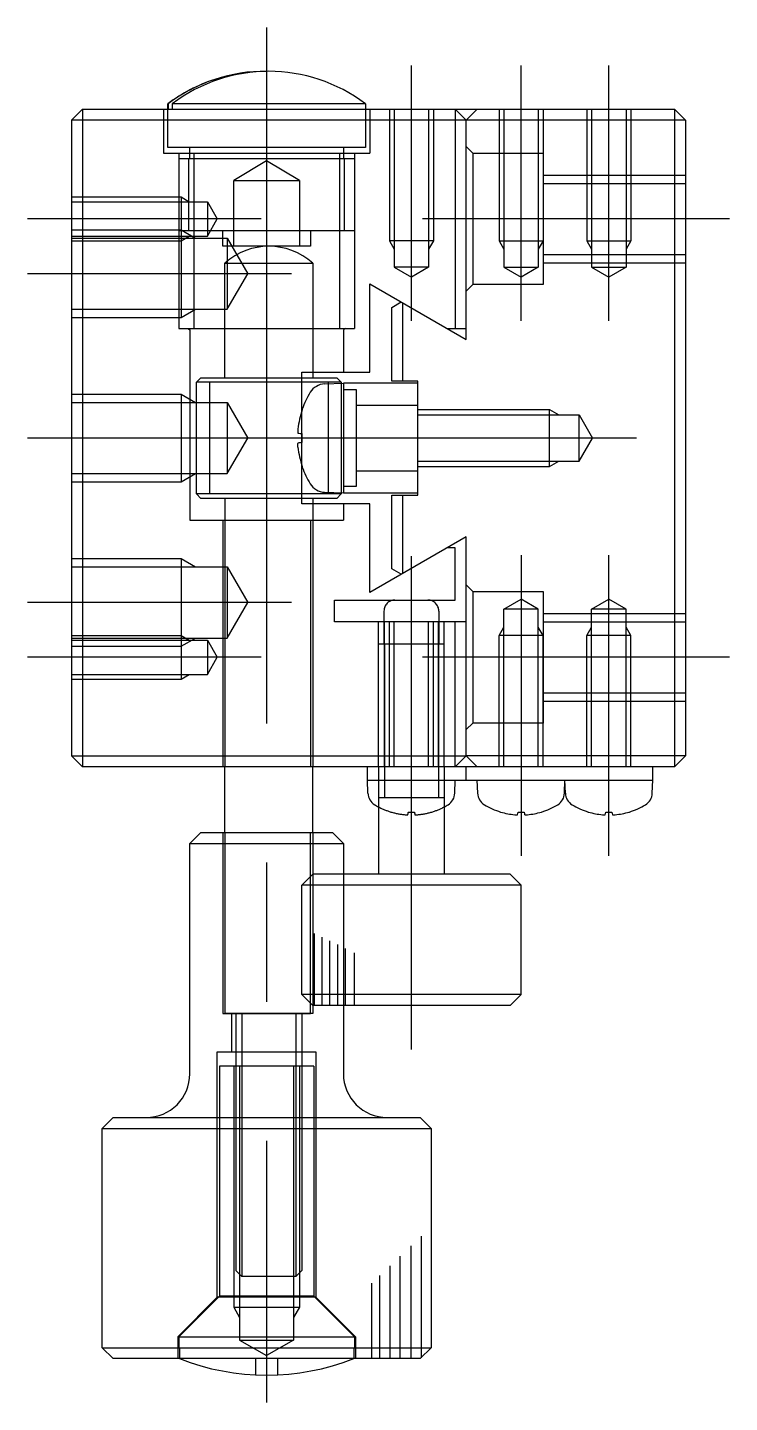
# Model space of a CAD drawing. Extents: x 1 to 398, y 0 to 247.
# Drawn here: x 365.7 to 397.7, y 128.4 to 191.1 of the extents above; entities that cross this region are included whole.
import ezdxf

# ---------------------------------------------------------------- set-up
doc = ezdxf.new("R2010")
doc.units = 0
doc.linetypes.add('CENTER', pattern=[50.8, 31.75, -6.35, 6.35, -6.35])
doc.linetypes.add('DASHED', pattern=[19.05, 12.7, -6.35])
doc.layers.get('0').update_dxf_attribs({"linetype": 'CONTINUOUS'})
doc.layers.add('CENTER', color=1, linetype='CENTER')

msp = doc.modelspace()

# ---------------------------------------------------------------- linework, layer by layer
at = {"color": 7, "linetype": 'CONTINUOUS'}
for p, q in [((372.083, 187.663), (372.096, 187.663)), ((372.083, 187.413), (372.083, 187.663)), ((372.096, 187.663), (372.096, 187.413)), ((381.083, 187.663), (372.281, 187.663)), ((372.281, 187.663), (372.281, 187.413)), ((381.083, 187.663), (381.083, 187.413)), ((368.183, 187.413), (367.683, 186.913)), ((368.183, 187.413), (395.183, 187.413)), ((368.183, 187.413), (368.183, 157.413)), ((385.683, 186.913), (385.183, 187.413)), ((385.183, 187.413), (385.183, 177.413)), ((385.683, 186.913), (386.183, 187.413)), ((395.183, 187.413), (395.683, 186.913)), ((395.183, 187.413), (395.183, 157.413)), ((367.683, 186.913), (367.683, 157.913)), ((385.683, 186.913), (367.683, 186.913)), ((385.683, 176.913), (385.683, 186.913)), ((395.683, 186.913), (385.683, 186.913)), ((395.683, 186.913), (395.683, 157.913)), ((381.283, 175.413), (381.283, 179.453)), ((381.283, 179.453), (385.683, 176.913)), ((382.283, 178.376), (382.716, 178.626)), ((382.283, 175.013), (382.283, 178.376)), ((382.783, 178.587), (382.783, 175.013)), ((384.817, 177.413), (385.683, 177.413)), ((378.183, 169.413), (378.183, 175.413)), ((378.183, 175.413), (381.283, 175.413)), ((378.183, 175.163), (379.783, 175.163)), ((378.683, 175.413), (378.683, 175.163)), ((379.783, 175.163), (379.983, 174.963)), ((379.983, 174.963), (378.183, 174.963)), ((379.226, 174.883), (380.083, 174.913)), ((379.384, 174.963), (379.384, 169.863)), ((379.983, 174.963), (379.983, 169.863)), ((383.483, 174.913), (380.083, 174.913)), ((380.083, 174.913), (380.083, 169.913)), ((383.483, 175.013), (382.283, 175.013)), ((383.483, 169.813), (383.483, 175.013)), ((378.203, 173.706), (378.203, 173.706)), ((378.004, 172.725), (378.003, 172.718)), ((378.003, 172.718), (378.003, 172.711)), ((378.003, 172.711), (378.003, 172.704)), ((378.003, 172.704), (378.003, 172.698)), ((378.003, 172.698), (378.003, 172.692)), ((378.003, 172.692), (378.003, 172.687)), ((378.003, 172.687), (378.003, 172.681)), ((378.003, 172.681), (378.004, 172.676)), ((378.005, 172.748), (378.004, 172.74)), ((378.004, 172.74), (378.004, 172.732)), ((378.004, 172.732), (378.004, 172.725)), ((378.004, 172.676), (378.004, 172.671)), ((378.004, 172.671), (378.004, 172.667)), ((378.004, 172.667), (378.005, 172.663)), ((378.006, 172.773), (378.005, 172.756)), ((378.005, 172.756), (378.005, 172.748)), ((378.005, 172.663), (378.005, 172.659)), ((378.007, 172.79), (378.006, 172.773)), ((378.009, 172.807), (378.007, 172.79)), ((378.011, 172.824), (378.009, 172.807)), ((378.203, 172.216), (378.203, 172.609)), ((378.003, 172.144), (378.004, 172.149)), ((378.003, 172.139), (378.003, 172.144)), ((378.003, 172.133), (378.003, 172.139)), ((378.003, 172.127), (378.003, 172.133)), ((378.003, 172.121), (378.003, 172.127)), ((378.003, 172.115), (378.003, 172.121)), ((378.003, 172.108), (378.003, 172.115)), ((378.004, 172.101), (378.003, 172.108)), ((378.004, 172.159), (378.005, 172.163)), ((378.004, 172.154), (378.004, 172.159)), ((378.004, 172.149), (378.004, 172.154)), ((378.004, 172.093), (378.004, 172.101)), ((378.004, 172.086), (378.004, 172.093)), ((378.005, 172.078), (378.004, 172.086)), ((378.005, 172.163), (378.005, 172.166)), ((378.005, 172.07), (378.005, 172.078)), ((378.006, 172.053), (378.005, 172.07)), ((378.007, 172.036), (378.006, 172.053)), ((378.009, 172.019), (378.007, 172.036)), ((378.011, 172.002), (378.009, 172.019)), ((378.203, 171.119), (378.203, 171.119)), ((379.983, 169.863), (378.183, 169.863)), ((379.783, 169.663), (378.183, 169.663)), ((381.283, 169.413), (378.183, 169.413)), ((378.683, 169.663), (378.683, 169.413)), ((379.226, 169.943), (380.083, 169.913)), ((379.983, 169.863), (379.783, 169.663)), ((380.083, 169.913), (383.483, 169.913)), ((381.283, 165.372), (381.283, 169.413)), ((382.283, 166.45), (382.283, 169.813)), ((382.283, 169.813), (383.483, 169.813)), ((382.783, 169.813), (382.783, 166.238)), ((385.683, 167.913), (381.283, 165.372)), ((385.683, 157.913), (385.683, 167.913)), ((385.183, 167.413), (384.817, 167.413)), ((385.183, 165.022), (385.183, 167.413)), ((382.716, 166.2), (382.283, 166.45)), ((379.683, 164.022), (379.683, 165.022)), ((379.683, 165.022), (385.183, 165.022)), ((385.683, 164.022), (379.683, 164.022)), ((385.183, 157.413), (385.183, 164.022)), ((367.683, 157.913), (368.183, 157.413)), ((367.683, 157.913), (385.683, 157.913)), ((385.183, 157.413), (385.683, 157.913)), ((386.183, 157.413), (385.683, 157.913)), ((395.683, 157.913), (385.683, 157.913)), ((395.683, 157.913), (395.183, 157.413)), ((395.183, 157.413), (368.183, 157.413)), ((374.683, 154.413), (374.683, 157.413)), ((378.683, 154.413), (378.683, 157.413)), ((381.183, 156.813), (381.183, 157.413)), ((381.953, 157.413), (381.953, 156.022)), ((384.412, 157.413), (384.412, 156.022)), ((385.683, 156.813), (385.683, 157.413)), ((394.183, 156.813), (394.183, 157.413)), ((381.183, 156.813), (394.183, 156.813)), ((381.204, 156.209), (381.183, 156.813)), ((385.162, 156.209), (385.183, 156.813)), ((386.204, 156.209), (386.183, 156.813)), ((390.162, 156.209), (390.183, 156.813)), ((390.204, 156.209), (390.183, 156.813)), ((394.162, 156.209), (394.183, 156.813)), ((381.683, 156.022), (384.683, 156.022)), ((381.683, 156.022), (381.683, 152.522)), ((384.683, 156.022), (384.683, 152.522)), ((387.266, 155.35), (387.264, 155.35)), ((388.044, 155.35), (388.321, 155.35)), ((389.1, 155.35), (389.101, 155.35)), ((391.266, 155.35), (391.264, 155.35)), ((392.044, 155.35), (392.321, 155.35)), ((393.1, 155.35), (393.101, 155.35)), ((373.083, 153.913), (373.583, 154.413)), ((373.583, 154.413), (379.583, 154.413)), ((379.583, 154.413), (380.083, 153.913)), ((373.083, 143.413), (373.083, 153.913)), ((373.083, 153.913), (380.083, 153.913)), ((380.083, 153.913), (380.083, 152.522)), ((378.683, 152.522), (378.183, 152.022)), ((387.683, 152.522), (378.683, 152.522)), ((387.683, 152.522), (388.183, 152.022)), ((388.183, 152.022), (378.183, 152.022)), ((378.183, 147.022), (378.183, 152.022)), ((388.183, 147.022), (388.183, 152.022)), ((388.183, 147.022), (378.183, 147.022)), ((378.683, 146.522), (378.183, 147.022)), ((387.683, 146.522), (388.183, 147.022)), ((387.683, 146.522), (378.683, 146.522)), ((380.083, 146.522), (380.083, 143.413)), ((369.083, 140.913), (369.583, 141.413)), ((369.583, 141.413), (371.083, 141.413)), ((371.083, 141.413), (382.083, 141.413)), ((382.083, 141.413), (383.583, 141.413)), ((383.583, 141.413), (384.083, 140.913)), ((369.083, 130.913), (369.083, 140.913)), ((369.083, 140.913), (384.083, 140.913)), ((384.083, 140.913), (384.083, 130.913)), ((369.583, 130.413), (369.083, 130.913)), ((369.083, 130.913), (384.083, 130.913)), ((384.083, 130.913), (383.583, 130.413)), ((383.583, 130.413), (369.583, 130.413)), ((376.083, 130.413), (376.083, 129.674)), ((377.083, 130.413), (377.083, 129.674))]:
    msp.add_line(p, q, dxfattribs=at)
at = {"color": 3, "linetype": 'DASHED'}
for p, q in [((371.883, 187.413), (371.883, 185.413)), ((372.083, 185.663), (372.083, 187.413)), ((381.083, 187.413), (381.083, 185.663)), ((381.283, 187.413), (381.283, 185.413)), ((382.183, 187.413), (382.183, 181.413)), ((382.399, 187.413), (382.399, 180.213)), ((383.966, 187.413), (383.966, 180.213)), ((384.183, 187.413), (384.183, 181.413)), ((387.183, 187.413), (387.183, 181.413)), ((387.399, 187.413), (387.399, 180.213)), ((388.966, 187.413), (388.966, 180.213)), ((389.183, 187.413), (389.183, 181.413)), ((391.183, 187.413), (391.183, 181.413)), ((391.399, 187.413), (391.399, 180.213)), ((392.966, 187.413), (392.966, 180.213)), ((393.183, 187.413), (393.183, 181.413)), ((385.683, 185.713), (385.983, 185.413)), ((371.883, 185.413), (381.283, 185.413)), ((381.083, 185.663), (372.083, 185.663)), ((372.583, 185.413), (372.583, 177.413)), ((372.583, 185.163), (380.583, 185.163)), ((373.037, 181.863), (373.037, 185.163)), ((373.083, 185.163), (373.083, 185.663)), ((373.259, 185.413), (373.259, 177.413)), ((376.583, 185.064), (375.083, 184.163)), ((378.083, 184.163), (376.583, 185.064)), ((379.906, 185.413), (379.906, 177.413)), ((380.083, 185.663), (380.083, 185.163)), ((380.128, 181.863), (380.128, 185.163)), ((380.583, 185.413), (380.583, 177.413)), ((385.983, 185.413), (385.983, 179.413)), ((385.983, 185.413), (389.183, 185.413)), ((389.183, 185.413), (389.183, 179.413)), ((375.083, 181.163), (375.083, 184.163)), ((375.083, 184.163), (378.083, 184.163)), ((378.083, 184.163), (378.083, 181.163)), ((389.183, 184.413), (395.683, 184.413)), ((389.183, 184.034), (395.683, 184.034)), ((367.683, 183.413), (372.683, 183.413)), ((367.683, 183.196), (373.883, 183.196)), ((372.683, 183.413), (373.058, 183.196)), ((372.683, 183.413), (372.683, 181.413)), ((373.883, 183.196), (373.883, 181.629)), ((373.883, 183.196), (374.335, 182.413)), ((373.883, 181.629), (374.335, 182.413)), ((367.683, 181.913), (372.683, 181.913)), ((367.683, 181.629), (373.883, 181.629)), ((367.683, 181.534), (374.783, 181.534)), ((367.683, 181.413), (372.683, 181.413)), ((380.583, 181.863), (372.583, 181.863)), ((372.683, 181.913), (372.683, 177.913)), ((372.683, 181.913), (373.339, 181.534)), ((372.683, 181.413), (373.058, 181.629)), ((374.583, 181.163), (374.583, 181.863)), ((374.783, 181.534), (374.783, 178.292)), ((374.783, 181.534), (375.719, 179.913)), ((378.583, 181.863), (378.583, 181.163)), ((382.183, 181.413), (382.399, 181.038)), ((384.183, 181.413), (382.183, 181.413)), ((384.183, 181.413), (383.966, 181.038)), ((387.183, 181.413), (387.399, 181.038)), ((387.183, 181.413), (389.183, 181.413)), ((389.183, 181.413), (388.966, 181.038)), ((391.183, 181.413), (391.399, 181.038)), ((391.183, 181.413), (393.183, 181.413)), ((393.183, 181.413), (392.966, 181.038)), ((376.583, 181.163), (374.583, 181.163)), ((378.583, 181.163), (376.583, 181.163)), ((389.183, 180.792), (395.683, 180.792)), ((374.683, 175.163), (374.683, 180.399)), ((374.683, 180.399), (378.683, 180.399)), ((378.683, 180.399), (378.683, 175.413)), ((383.966, 180.213), (382.399, 180.213)), ((382.399, 180.213), (383.183, 179.76)), ((383.966, 180.213), (383.183, 179.76)), ((387.399, 180.213), (388.966, 180.213)), ((387.399, 180.213), (388.183, 179.76)), ((388.966, 180.213), (388.183, 179.76)), ((389.183, 180.413), (395.683, 180.413)), ((391.399, 180.213), (392.966, 180.213)), ((391.399, 180.213), (392.183, 179.76)), ((392.966, 180.213), (392.183, 179.76)), ((374.783, 178.292), (375.719, 179.913)), ((385.983, 179.413), (385.683, 179.113)), ((389.183, 179.413), (385.983, 179.413)), ((367.683, 178.292), (374.783, 178.292)), ((372.683, 177.913), (373.339, 178.292)), ((367.683, 177.913), (372.683, 177.913)), ((372.583, 177.413), (380.583, 177.413)), ((372.989, 177.413), (373.083, 177.356)), ((373.083, 177.356), (373.083, 168.663)), ((380.177, 177.413), (380.083, 177.356)), ((380.083, 177.356), (380.083, 175.413)), ((373.383, 174.963), (373.583, 175.163)), ((373.583, 175.163), (378.183, 175.163)), ((367.683, 174.413), (372.683, 174.413)), ((372.683, 174.413), (372.683, 170.413)), ((372.683, 174.413), (373.339, 174.034)), ((373.383, 169.863), (373.383, 174.963)), ((378.183, 174.963), (373.383, 174.963)), ((373.982, 174.963), (373.982, 169.863)), ((380.683, 174.613), (380.083, 174.613)), ((380.683, 170.213), (380.683, 174.613)), ((367.683, 174.034), (374.783, 174.034)), ((374.783, 174.034), (374.783, 170.792)), ((374.783, 174.034), (375.719, 172.413)), ((380.683, 173.913), (383.483, 173.913)), ((383.483, 173.713), (389.483, 173.713)), ((383.483, 173.469), (390.833, 173.469)), ((389.483, 171.113), (389.483, 173.713)), ((389.483, 173.713), (389.905, 173.469)), ((390.833, 171.356), (390.833, 173.469)), ((390.833, 173.469), (391.443, 172.413)), ((374.783, 170.792), (375.719, 172.413)), ((390.833, 171.356), (391.443, 172.413)), ((383.483, 171.356), (390.833, 171.356)), ((389.483, 171.113), (389.905, 171.356)), ((367.683, 170.792), (374.783, 170.792)), ((372.683, 170.413), (373.339, 170.792)), ((380.683, 170.913), (383.483, 170.913)), ((383.483, 171.113), (389.483, 171.113)), ((367.683, 170.413), (372.683, 170.413)), ((380.083, 170.213), (380.683, 170.213)), ((373.583, 169.663), (373.383, 169.863)), ((378.183, 169.863), (373.383, 169.863)), ((378.183, 169.663), (373.583, 169.663)), ((374.683, 169.663), (374.683, 157.413)), ((378.683, 169.413), (378.683, 157.413)), ((380.083, 169.413), (380.083, 168.663)), ((373.083, 168.663), (380.083, 168.663)), ((374.583, 168.663), (374.583, 157.413)), ((378.583, 168.663), (378.583, 157.413)), ((367.683, 166.913), (372.683, 166.913)), ((372.683, 166.913), (372.683, 162.913)), ((372.683, 166.913), (373.339, 166.534)), ((367.683, 166.534), (374.783, 166.534)), ((374.783, 166.534), (374.783, 163.292)), ((374.783, 166.534), (375.719, 164.913)), ((385.683, 165.713), (385.983, 165.413)), ((385.983, 165.413), (389.183, 165.413)), ((385.983, 165.413), (385.983, 159.413)), ((387.399, 164.613), (388.183, 165.065)), ((388.966, 164.613), (388.183, 165.065)), ((389.183, 165.413), (389.183, 159.413)), ((391.399, 164.613), (392.183, 165.065)), ((392.966, 164.613), (392.183, 165.065)), ((374.783, 163.292), (375.719, 164.913)), ((381.933, 164.522), (381.933, 163.022)), ((384.433, 164.522), (384.433, 163.022)), ((387.399, 157.413), (387.399, 164.613)), ((388.966, 164.613), (387.399, 164.613)), ((388.966, 157.413), (388.966, 164.613)), ((389.183, 164.413), (395.683, 164.413)), ((391.399, 157.413), (391.399, 164.613)), ((392.966, 164.613), (391.399, 164.613)), ((392.966, 157.413), (392.966, 164.613)), ((381.683, 157.413), (381.683, 164.022)), ((381.953, 157.413), (381.953, 164.022)), ((382.183, 157.413), (382.183, 164.022)), ((382.399, 157.413), (382.399, 164.022)), ((383.966, 157.413), (383.966, 164.022)), ((384.183, 157.413), (384.183, 164.022)), ((384.412, 157.413), (384.412, 164.022)), ((384.683, 157.413), (384.683, 164.022)), ((387.183, 163.413), (387.399, 163.788)), ((389.183, 163.413), (388.966, 163.788)), ((389.183, 164.034), (395.683, 164.034)), ((391.183, 163.413), (391.399, 163.788)), ((393.183, 163.413), (392.966, 163.788)), ((367.683, 163.413), (372.683, 163.413)), ((367.683, 163.292), (374.783, 163.292)), ((367.683, 163.196), (373.883, 163.196)), ((372.683, 163.413), (373.058, 163.196)), ((372.683, 163.413), (372.683, 161.413)), ((372.683, 162.913), (373.339, 163.292)), ((373.883, 163.196), (373.883, 161.629)), ((373.883, 163.196), (374.335, 162.413)), ((387.183, 157.413), (387.183, 163.413)), ((389.183, 163.413), (387.183, 163.413)), ((389.183, 157.413), (389.183, 163.413)), ((391.183, 157.413), (391.183, 163.413)), ((393.183, 163.413), (391.183, 163.413)), ((393.183, 157.413), (393.183, 163.413)), ((367.683, 162.913), (372.683, 162.913)), ((381.683, 163.022), (384.683, 163.022)), ((381.953, 163.022), (381.953, 157.413)), ((384.412, 163.022), (384.412, 157.413)), ((373.883, 161.629), (374.335, 162.413)), ((367.683, 161.629), (373.883, 161.629)), ((367.683, 161.413), (372.683, 161.413)), ((372.683, 161.413), (373.058, 161.629)), ((389.183, 160.792), (395.683, 160.792)), ((389.183, 160.413), (395.683, 160.413)), ((385.983, 159.413), (385.683, 159.113)), ((389.183, 159.413), (385.983, 159.413)), ((381.683, 156.813), (384.683, 156.813)), ((382.266, 155.35), (382.264, 155.35)), ((383.044, 155.35), (383.321, 155.35)), ((384.1, 155.35), (384.101, 155.35)), ((374.583, 154.413), (374.583, 146.163)), ((374.683, 154.413), (374.683, 146.163)), ((378.583, 146.163), (378.583, 154.413)), ((378.683, 154.413), (378.683, 146.163)), ((380.083, 152.522), (380.083, 146.522)), ((374.583, 146.163), (378.583, 146.163)), ((378.683, 146.163), (374.683, 146.163)), ((374.983, 146.163), (374.983, 144.413)), ((375.183, 146.163), (375.183, 134.433)), ((375.453, 146.163), (375.453, 134.163)), ((377.912, 146.163), (377.912, 134.163)), ((378.183, 146.163), (378.183, 144.413)), ((378.183, 146.163), (378.183, 134.433)), ((374.333, 133.213), (374.333, 144.413)), ((374.333, 144.413), (378.833, 144.413)), ((378.833, 144.413), (378.833, 133.213)), ((374.433, 143.763), (374.433, 133.263)), ((378.733, 143.763), (374.433, 143.763)), ((375.083, 143.763), (375.083, 132.763)), ((375.353, 143.763), (375.353, 131.263)), ((377.812, 143.763), (377.812, 131.263)), ((378.083, 143.763), (378.083, 132.763)), ((378.733, 143.763), (378.733, 133.263)), ((375.453, 134.163), (375.183, 134.433)), ((378.183, 134.433), (377.912, 134.163)), ((377.912, 134.163), (375.453, 134.163)), ((374.333, 133.213), (372.533, 131.413)), ((374.433, 133.263), (372.583, 131.413)), ((378.833, 133.213), (374.333, 133.213)), ((378.733, 133.263), (374.433, 133.263)), ((378.733, 133.263), (380.583, 131.413)), ((380.633, 131.413), (378.833, 133.213)), ((375.083, 132.763), (375.353, 132.294)), ((375.083, 132.763), (378.083, 132.763)), ((378.083, 132.763), (377.812, 132.294)), ((372.533, 131.413), (380.633, 131.413)), ((372.533, 131.413), (372.533, 130.413)), ((372.583, 131.413), (372.583, 130.913)), ((375.353, 131.263), (377.812, 131.263)), ((375.353, 131.263), (376.583, 130.553)), ((377.812, 131.263), (376.583, 130.553)), ((380.583, 131.413), (380.583, 130.913)), ((380.633, 131.413), (380.633, 130.413)), ((372.614, 130.913), (372.614, 130.413)), ((380.551, 130.913), (380.551, 130.413))]:
    msp.add_line(p, q, dxfattribs=at)
at = {"color": 3, "linetype": 'CONTINUOUS'}
for p, q in [((381.683, 157.413), (381.683, 156.022)), ((384.683, 157.413), (384.683, 156.022)), ((378.756, 149.814), (378.756, 146.526)), ((379.092, 149.65), (379.092, 146.526)), ((379.45, 149.476), (379.45, 146.526)), ((379.807, 149.302), (379.807, 146.526)), ((380.165, 149.128), (380.165, 146.526)), ((380.568, 148.932), (380.568, 146.526)), ((383.16, 135.557), (383.16, 130.413)), ((383.628, 135.997), (383.628, 130.458)), ((382.659, 135.085), (382.659, 130.413)), ((382.192, 134.645), (382.192, 130.413)), ((381.357, 133.858), (381.357, 130.413)), ((381.724, 134.204), (381.724, 130.413))]:
    msp.add_line(p, q, dxfattribs=at)
at = {"color": 7, "linetype": 'CONTINUOUS'}
for centre, radius, start, end in [((376.496, 181.877), 7.269, 89.26702, 127.25392), ((376.682, 181.875), 7.271, 52.74891, 127.25109), ((376.578, 181.67), 7.491, 108.36008, 126.87463), ((381.983, 172.413), 4, 148.53032, 160.70112), ((379.253, 174.083), 0.8, 92, 148.53032), ((381.996, 172.418), 4.006, 161.2477, 174.19259), ((378.289, 173.706), 0.086, 160.70112, 180), ((378.097, 172.671), 0.0925, 187.70118, 189.79727), ((378.076, 172.668), 0.0714, 189.83846, 191.10558), ((378.064, 172.665), 0.0594, 191.1053, 192.46182), ((378.049, 172.662), 0.0439, 192.36756, 195.75078), ((378.034, 172.658), 0.0279, 195.70454, 200.23627), ((378.023, 172.654), 0.0164, 200.14825, 206.58538), ((378.016, 172.65), 0.00887, 206.41175, 216.04129), ((378.013, 172.648), 0.00452, 215.77413, 230.81218), ((378.011, 172.646), 0.00246, 230.79256, 253.2439), ((378.495, 174.794), 2.204, 257.29465, 262.37076), ((378.097, 172.154), 0.0925, 170.20273, 172.29882), ((378.049, 172.163), 0.0439, 164.24922, 167.63244), ((378.064, 172.16), 0.0594, 167.53818, 168.8947), ((378.076, 172.158), 0.0714, 168.89442, 170.16154), ((378.023, 172.172), 0.0164, 153.41462, 159.85175), ((378.034, 172.168), 0.0279, 159.76373, 164.29546), ((378.016, 172.175), 0.00887, 143.95871, 153.58825), ((378.013, 172.178), 0.00452, 129.18782, 144.22587), ((378.011, 172.179), 0.00246, 106.7561, 129.20744), ((378.521, 169.906), 2.333, 97.83677, 102.63354), ((381.996, 172.407), 4.006, 185.80741, 198.7523), ((378.285, 171.119), 0.0826, 179.79953, 199.6997), ((381.983, 172.413), 4, 199.29888, 211.46968), ((379.253, 170.742), 0.8, 211.46968, 268), ((381.843, 156.231), 0.64, 182, 238.45538), ((384.522, 156.231), 0.64, 301.54462, 358), ((386.843, 156.231), 0.64, 182, 238.45538), ((389.522, 156.231), 0.64, 301.54462, 358), ((390.843, 156.231), 0.64, 182, 238.45538), ((393.522, 156.231), 0.64, 301.54462, 358), ((383.183, 158.413), 3.2, 238.45538, 242.04681), ((383.183, 158.413), 3.2, 297.95319, 301.54462), ((388.183, 158.413), 3.2, 238.45538, 252.98882), ((388.183, 158.413), 3.2, 287.01118, 301.54462), ((392.183, 158.413), 3.2, 238.45538, 252.98882), ((392.183, 158.413), 3.2, 287.01118, 301.54462), ((387.264, 155.41), 0.06, 252.98882, 270), ((388.179, 158.421), 3.204, 253.27974, 264.89641), ((388.013, 156.561), 1.336, 264.87667, 266.92949), ((387.994, 156.227), 1.002, 266.99389, 267.63853), ((387.989, 156.117), 0.892, 267.63599, 268.3187), ((387.985, 155.969), 0.744, 268.31501, 269.07425), ((387.982, 155.797), 0.572, 269.06839, 269.96386), ((387.982, 155.643), 0.417, 269.9656, 271.06886), ((387.984, 155.539), 0.314, 271.05886, 272.40016), ((387.989, 155.438), 0.212, 272.38182, 274.14423), ((387.995, 155.35), 0.125, 274.10502, 276.66118), ((388.002, 155.289), 0.0626, 276.59488, 280.69152), ((388.009, 155.255), 0.028, 280.52504, 287.40437), ((388.014, 155.237), 0.00929, 286.83199, 300.98109), ((388.018, 155.231), 0.00222, 299.56799, 335.9004), ((386.931, 155.512), 1.125, 345.49038, 351.86939), ((389.435, 155.512), 1.125, 188.13061, 194.50962), ((388.347, 155.231), 0.00222, 204.0996, 240.43201), ((388.351, 155.237), 0.00929, 239.01891, 253.16801), ((388.357, 155.255), 0.028, 252.59563, 259.47496), ((388.363, 155.289), 0.0626, 259.30848, 263.40512), ((388.371, 155.35), 0.125, 263.33882, 265.89498), ((388.377, 155.438), 0.212, 265.85577, 267.61818), ((388.381, 155.539), 0.314, 267.59984, 268.94114), ((388.383, 155.643), 0.417, 268.93114, 270.0344), ((388.383, 155.797), 0.572, 270.03614, 270.93161), ((388.38, 155.969), 0.744, 270.92575, 271.68499), ((388.376, 156.117), 0.892, 271.6813, 272.36401), ((388.372, 156.227), 1.002, 272.36147, 273.00611), ((388.353, 156.561), 1.336, 273.07051, 275.12333), ((388.187, 158.421), 3.204, 275.10359, 286.72026), ((389.101, 155.41), 0.06, 270, 287.01118), ((391.264, 155.41), 0.06, 252.98882, 270), ((392.179, 158.421), 3.204, 253.27974, 264.89641), ((392.013, 156.561), 1.336, 264.87667, 266.92949), ((391.994, 156.227), 1.002, 266.99389, 267.63853), ((391.989, 156.117), 0.892, 267.63599, 268.3187), ((391.985, 155.969), 0.744, 268.31501, 269.07425), ((391.982, 155.797), 0.572, 269.06839, 269.96386), ((391.982, 155.643), 0.417, 269.9656, 271.06886), ((391.984, 155.539), 0.314, 271.05886, 272.40016), ((391.989, 155.438), 0.212, 272.38182, 274.14423), ((391.995, 155.35), 0.125, 274.10502, 276.66118), ((392.002, 155.289), 0.0626, 276.59488, 280.69152), ((392.009, 155.255), 0.028, 280.52504, 287.40437), ((392.014, 155.237), 0.00929, 286.83199, 300.98109), ((392.018, 155.231), 0.00222, 299.56799, 335.9004), ((390.931, 155.512), 1.125, 345.49038, 351.86939), ((393.435, 155.512), 1.125, 188.13061, 194.50962), ((392.347, 155.231), 0.00222, 204.0996, 240.43201), ((392.351, 155.237), 0.00929, 239.01891, 253.16801), ((392.357, 155.255), 0.028, 252.59563, 259.47496), ((392.363, 155.289), 0.0626, 259.30848, 263.40512), ((392.371, 155.35), 0.125, 263.33882, 265.89498), ((392.377, 155.438), 0.212, 265.85577, 267.61818), ((392.381, 155.539), 0.314, 267.59984, 268.94114), ((392.383, 155.643), 0.417, 268.93114, 270.0344), ((392.383, 155.797), 0.572, 270.03614, 270.93161), ((392.38, 155.969), 0.744, 270.92575, 271.68499), ((392.376, 156.117), 0.892, 271.6813, 272.36401), ((392.372, 156.227), 1.002, 272.36147, 273.00611), ((392.353, 156.561), 1.336, 273.07051, 275.12333), ((392.187, 158.421), 3.204, 275.10359, 286.72026), ((393.101, 155.41), 0.06, 270, 287.01118), ((371.083, 143.413), 2, 270, 0), ((382.083, 143.413), 2, 180, 270), ((376.583, 140.538), 10.875, 248.59665, 291.40335)]:
    msp.add_arc(centre, radius, start, end, dxfattribs=at)
at = {"color": 3, "linetype": 'DASHED'}
for centre, radius, start, end in [((376.683, 178.163), 3, 48.18969, 131.81031), ((382.433, 164.522), 0.5, 90, 180), ((383.933, 164.522), 0.5, 360, 90), ((383.183, 158.413), 3.2, 242.04681, 252.98882), ((383.183, 158.413), 3.2, 287.01118, 297.95319), ((382.264, 155.41), 0.06, 252.98882, 270), ((383.179, 158.421), 3.204, 253.27974, 264.89641), ((383.013, 156.561), 1.336, 264.87667, 266.92949), ((382.994, 156.227), 1.002, 266.99389, 267.63853), ((382.989, 156.117), 0.892, 267.63599, 268.3187), ((382.985, 155.969), 0.744, 268.31501, 269.07425), ((382.982, 155.797), 0.572, 269.06839, 269.96386), ((382.982, 155.643), 0.417, 269.9656, 271.06886), ((382.984, 155.539), 0.314, 271.05886, 272.40016), ((382.989, 155.438), 0.212, 272.38182, 274.14423), ((382.995, 155.35), 0.125, 274.10502, 276.66118), ((383.002, 155.289), 0.0626, 276.59488, 280.69152), ((383.009, 155.255), 0.028, 280.52504, 287.40437), ((383.014, 155.237), 0.00929, 286.83199, 300.98109), ((383.018, 155.231), 0.00222, 299.56799, 335.9004), ((381.931, 155.512), 1.125, 345.49038, 351.86939), ((384.435, 155.512), 1.125, 188.13061, 194.50962), ((383.347, 155.231), 0.00222, 204.0996, 240.43201), ((383.351, 155.237), 0.00929, 239.01891, 253.16801), ((383.357, 155.255), 0.028, 252.59563, 259.47496), ((383.363, 155.289), 0.0626, 259.30848, 263.40512), ((383.371, 155.35), 0.125, 263.33882, 265.89498), ((383.377, 155.438), 0.212, 265.85577, 267.61818), ((383.381, 155.539), 0.314, 267.59984, 268.94114), ((383.383, 155.643), 0.417, 268.93114, 270.0344), ((383.383, 155.797), 0.572, 270.03614, 270.93161), ((383.38, 155.969), 0.744, 270.92575, 271.68499), ((383.376, 156.117), 0.892, 271.6813, 272.36401), ((383.372, 156.227), 1.002, 272.36147, 273.00611), ((383.353, 156.561), 1.336, 273.07051, 275.12333), ((383.187, 158.421), 3.204, 275.10359, 286.72026), ((384.101, 155.41), 0.06, 270, 287.01118)]:
    msp.add_arc(centre, radius, start, end, dxfattribs=at)
at = {"layer": 'CENTER', "color": 1, "linetype": 'CENTER'}
for p, q in [((376.583, 191.145), (376.583, 128.413)), ((383.183, 177.76), (383.183, 189.413)), ((388.183, 177.76), (388.183, 189.413)), ((392.183, 177.76), (392.183, 189.413)), ((376.335, 182.413), (365.683, 182.413)), ((397.683, 182.413), (383.683, 182.413)), ((377.719, 179.913), (365.683, 179.913)), ((393.443, 172.413), (365.683, 172.413)), ((383.183, 144.522), (383.183, 167.022)), ((388.183, 167.065), (388.183, 153.35)), ((392.183, 153.35), (392.183, 167.065)), ((383.183, 155.413), (383.183, 166.022)), ((377.719, 164.913), (365.683, 164.913)), ((376.335, 162.413), (365.683, 162.413)), ((397.683, 162.413), (383.683, 162.413))]:
    msp.add_line(p, q, dxfattribs=at)

doc.saveas('drawing.dxf')
